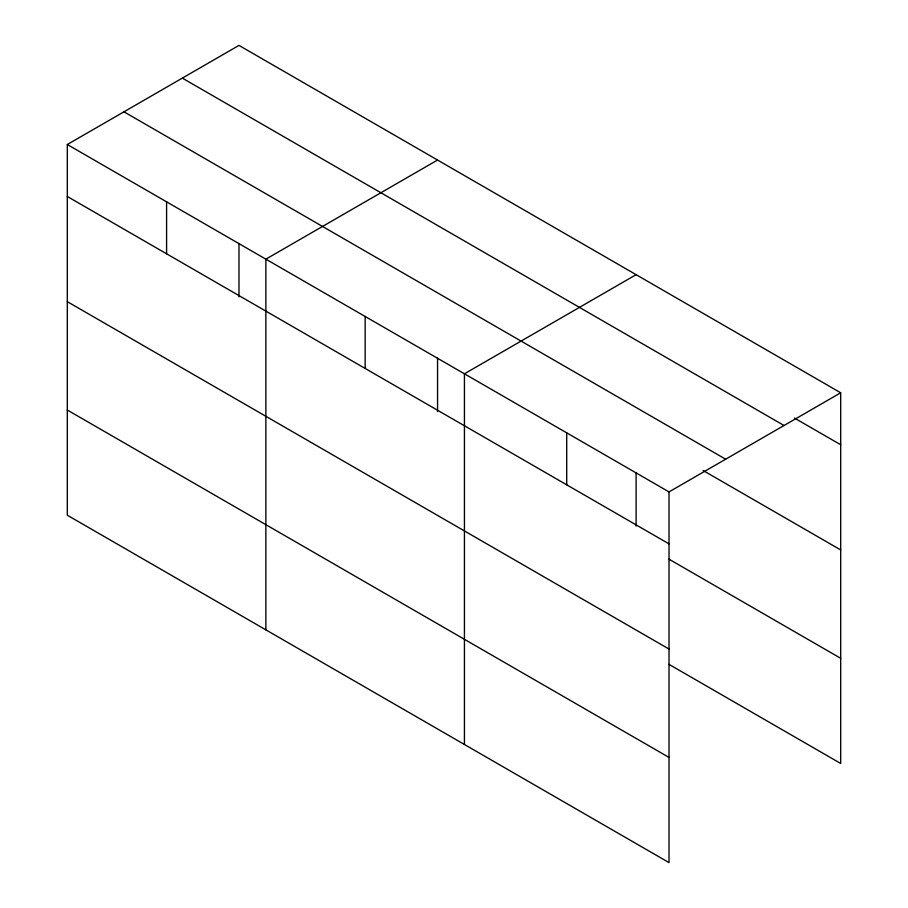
<?xml version="1.0" encoding="UTF-8"?>
<svg xmlns="http://www.w3.org/2000/svg" width="908" height="908" viewBox="0 0 908 908"><rect width="100%" height="100%" fill="white"/><g stroke="black" fill="none" stroke-linecap="round" stroke-linejoin="round"><path stroke-width="1.36" d="M67.305 144.52L669.014 491.909L669.014 862.6L67.305 515.211L67.305 144.52L238.986 45.4L840.695 392.789L840.695 763.48L668.992 664.35M437.554 160.035L265.862 259.166L265.862 629.846M636.111 274.681L464.431 373.801L464.431 744.481M669.014 491.909L840.695 392.789M794.421 418.043L840.695 444.75M182.326 78.111L784.035 425.5M123.953 111.809L725.674 459.21M703.087 470.492L840.695 549.93M67.305 196.48L669.014 543.881M668.992 559.169L840.695 658.3M67.305 301.66L669.014 649.05M67.305 410.03L669.014 757.42M636.111 472.637L636.111 526.118M566.717 432.855L566.717 484.815M437.554 357.99L437.554 411.472M365.152 316.483L365.152 368.444M238.986 243.355L238.986 296.837M166.584 201.837L166.584 253.797"/></g></svg>
